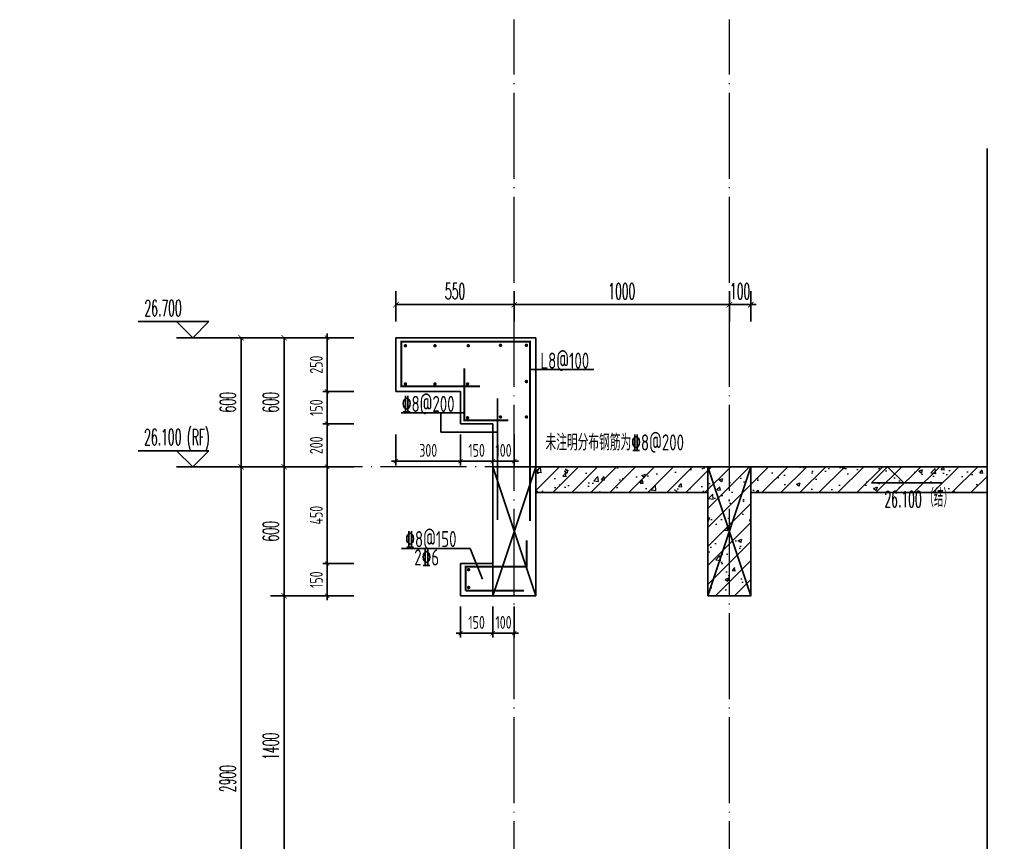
# Model space of a CAD drawing. Extents: x 826826 to 1642106, y -156213 to 399140.
# Drawn here: x 1585886 to 1590437, y 300519 to 304346 of the extents above; entities that cross this region are included whole.
import ezdxf

# ---------------------------------------------------------------- set-up
doc = ezdxf.new("R2010")
doc.units = 0
doc.header["$LTSCALE"] = 1000
doc.linetypes.add('DOTE', pattern=[2.42, 2, -0.2, 0.02, -0.2])
doc.layers.get('0').update_dxf_attribs({"linetype": 'CONTINUOUS'})
doc.layers.get('DEFPOINTS').update_dxf_attribs({"linetype": 'CONTINUOUS'})
for name, color, linetype in [('C-Sheet-图框', 101, 'CONTINUOUS'), ('DIM', 2, 'CONTINUOUS'), ('DIM_ELEV', 3, 'CONTINUOUS'), ('DIM_SYMB', 3, 'CONTINUOUS'), ('PUB_DIM', 3, 'CONTINUOUS'), ('PUB_TEXT', 2, 'CONTINUOUS'), ('REIN', 6, 'CONTINUOUS'), ('S-大样-砼线', 7, 'CONTINUOUS'), ('S-引出线', 40, 'CONTINUOUS'), ('TEXT', 2, 'CONTINUOUS'), ('WALL', 5, 'CONTINUOUS')]:
    doc.layers.add(name, color=color, linetype=linetype)
doc.layers.add('DOTE', color=251, linetype='DOTE', lineweight=9)
doc.layers.add('PUB_HATCH', color=8, linetype='CONTINUOUS', lineweight=9)
doc.styles.add('_TCH_DIM', font='SIMPLEX.shx', dxfattribs={"width": 0.7, "bigfont": 'GBCBIG.shx'})
doc.styles.add('_TCH_DIM_T3', font='SIMPLEX.shx', dxfattribs={"width": 0.494118, "bigfont": 'GBCBIG.shx'})
doc.styles.add('TSSD_DIMENSION', font='Tssdeng.shx', dxfattribs={"width": 0.7, "bigfont": 'tssdchn.shx'})
doc.styles.add('TSSD_REIN', font='tssdeng.shx', dxfattribs={"width": 0.7, "height": 300, "bigfont": 'tssdchn.shx'})
doc.styles.add('宋体', font='', dxfattribs={"height": 50})
doc.styles.get('宋体').set_extended_font_data('SimSun')
doc.dimstyles.new('_TCH_ARCH&&25', dxfattribs={"dimtxt": 74.375, "dimasz": 25, "dimexe": 62.5, "dimexo": 75, "dimgap": 25, "dimtad": 1, "dimdec": 0, "dimzin": 0, "dimdsep": 46, "dimtxsty": '_TCH_DIM_T3', "dimblk": 'ARCHTICK', "dimcen": 0.09, "dimclrt": 7, "dimazin": 0, "dimtfac": 1, "dimtdec": 0, "dimtix": 1, "dimtmove": 2, "dimatfit": 3, "dimldrblk": 'ARCHTICK', "dimfxl": 0, "dimtolj": 1, "dimtzin": 0, "dimarcsym": 0})
doc.dimstyles.new('TSSD_20_20', dxfattribs={"dimtxt": 60, "dimasz": 20, "dimexe": 20, "dimexo": 50, "dimgap": 20, "dimtad": 1, "dimdec": 0, "dimzin": 0, "dimdsep": 46, "dimtxsty": 'TSSD_DIMENSION', "dimblk": 'ARCHTICK', "dimblk1": 'ARCHTICK', "dimblk2": 'ARCHTICK', "dimcen": 0, "dimdle": 20, "dimclrt": 7, "dimadec": 0, "dimazin": 0, "dimtfac": 1, "dimtdec": 0, "dimtix": 1, "dimtmove": 2, "dimatfit": 3, "dimfxl": 0, "dimtolj": 1, "dimtzin": 0, "dimarcsym": 0})
pattern_1 = [(45, (689015.794, 456209.414), (-44.194174, 44.194174), []), (50, (689015.8, 456209.41), (179.315046, -15.688034), [18.75, -206.25]), (355, (689015.8, 456209.41), (-34.687833, 188.048033), [15, -165]), (100.4514, (689030.74, 456208.1), (144.627345, 172.359886), [15.935047, -175.285528]), (46.1842, (689015.8, 456259.41), (266.81026, -41.379754), [28.125, -309.375]), (96.6356, (689038.03, 456255.97), (233.66568, 243.52947), [23.90257, -262.92825]), (351.1842, (689015.8, 456259.41), (233.66549, 243.52965), [22.5, -247.5]), (21, (689040.8, 456246.91), (149.226763, -100.654723), [18.75, -206.25]), (326, (689040.8, 456246.91), (60.828833, 181.28751), [15, -165]), (71.4514, (689053.23, 456238.53), (210.055657, 80.632624), [15.935047, -175.285528]), (37.5, (689015.794, 456209.414), (3.039964, 83.2234635), [0, -163, 0, -167.5, 0, -165.625]), (7.5, (689015.79, 456209.41), (65.767384, 98.602928), [0, -95.5, 0, -159.25, 0, -63.125]), (327.5, (688960.044, 456209.414), (133.455609, -5.638718), [0, -62.5, 0, -195, 0, -258.75]), (317.5, (688935.04, 456209.41), (145.796542, 25.026246), [0, -81.25, 0, -129.5, 0, -183.75])]

# ---------------------------------------------------------------- blocks, each defined once
blk = doc.blocks.new('A$C351C53CB')
at = {"layer": 'C-Sheet-图框', "color": 0}
for p, q in [((-1026.8, 1088.8), (-244, 1088.8)), ((-1026.8, 1088.8), (-244, 1088.8)), ((-726.4, 1088.8), (-726.4, 263.8)), ((-1026.8, 951.3), (-244, 951.3)), ((-1026.8, 813.8), (-244, 813.8)), ((-1026.8, 676.3), (-244, 676.3)), ((-1026.8, 538.8), (-244, 538.8)), ((-1026.8, 401.3), (-244, 401.3))]:
    blk.add_line(p, q, dxfattribs=at)
at = {"layer": 'C-Sheet-图框', "color": 0, "const_width": 6}
blk.add_lwpolyline([(-1026.8, 263.8), (-244, 263.8), (-244, 1226.3), (-1026.8, 1226.3)], close=True, dxfattribs=at)
at = {"layer": 'DIM_ELEV'}
for p, q in [((-150, 6475), (-478, 6475)), ((-225, 6400), (-300, 6475)), ((-225, 6400), (-150, 6475)), ((200, 6400), (-300, 6400)), ((-150, 5875), (-478, 5875)), ((-225, 5800), (-300, 5875)), ((-225, 5800), (-150, 5875)), ((200, 5800), (-300, 5800)), ((-150, 75), (-478, 75)), ((-225, 0), (-300, 75)), ((-225, 0), (-150, 75)), ((200, 0), (-300, 0))]:
    blk.add_line(p, q, dxfattribs=at)
at = {"layer": 'DIM_ELEV', "color": 1}
for p, q in [((-150, 2975), (-478, 2975)), ((-225, 2900), (-300, 2975)), ((-225, 2900), (-150, 2975)), ((200, 2900), (-300, 2900))]:
    blk.add_line(p, q, dxfattribs=at)
at = {"layer": 'PUB_TEXT', "style": '_TCH_DIM'}
for s, height, width, p in [('26.700', 74.38, 0.494118, (-449.1, 6501.3)), ('26.100', 74.38, 0.494118, (-450.5, 5901.3)), ('(RF)', 74.38, 0.494118, (-251.8, 5900)), ('楼层', 84.4, 0.7, (-927.6, 978.3)), ('标高H（m）', 84.4, 0.7, (-623.1, 989.4)), ('4', 74.4, 0.494118, (-883.3, 840.1)), ('8.700', 74.38, 0.494118, (-560, 842)), ('5', 74.4, 0.494118, (-883.3, 702.6)), ('11.600', 74.38, 0.494118, (-560, 704.5)), ('6', 74.4, 0.494118, (-883.3, 565.1)), ('14.500', 74.38, 0.494118, (-560, 567)), ('7', 74.4, 0.494118, (-883.3, 427.6)), ('17.400', 74.38, 0.494118, (-560, 429.5)), ('8', 74.4, 0.494118, (-883.3, 290.1)), ('20.300', 74.38, 0.494118, (-560, 292)), ('(4~8F)', 74.38, 0.494118, (-424.8, 100)), ('H', 74.4, 0.494118, (-480.6, 101.2))]:
    blk.add_text(s, height=height, dxfattribs=dict(at, width=width)).set_placement(p)
at = {"layer": 'PUB_TEXT', "color": 1, "style": '_TCH_DIM', "width": 0.494118}
for s, p in [('23.200', (-449.1, 3001.3)), ('(9F)', (-243.7, 3000))]:
    blk.add_text(s, height=74.38, dxfattribs=at).set_placement(p)
at = {"layer": 'PUB_TEXT', "color": 2, "style": '宋体', "width": 0.8}
blk.add_text('标准层标高对应表', height=56.96, dxfattribs=at).set_placement((-990.8, 1128.7))
blk = doc.blocks.new('_ArchTick')
at = {"color": 0, "linetype": 'ByBlock', "const_width": 0.15}
blk.add_lwpolyline([(-0.5, -0.5), (0.5, 0.5)], dxfattribs=at)
blk = doc.blocks.new('*D1260')
at = {"layer": 'DEFPOINTS', "color": 0}
for p in [(1588186.2, 303020.5), (1587636.2, 302866.4), (1588186.2, 302866.4)]:
    blk.add_point(p, dxfattribs=at)
at = {"layer": 'PUB_DIM', "color": 0, "lineweight": -2}
for p, q in [((1587636.2, 302941.4), (1587636.2, 303083)), ((1588186.2, 302941.4), (1588186.2, 303083)), ((1587636.2, 303020.5), (1588186.2, 303020.5))]:
    blk.add_line(p, q, dxfattribs=at)
at = {"layer": 'PUB_DIM', "color": 0, "lineweight": -2, "xscale": 25, "yscale": 25, "zscale": 25, "rotation": 180}
blk.add_blockref('_ArchTick', (1587636.2, 303020.5), dxfattribs=at)
at = {"layer": 'PUB_DIM', "color": 0, "lineweight": -2, "xscale": 25, "yscale": 25, "zscale": 25}
blk.add_blockref('_ArchTick', (1588186.2, 303020.5), dxfattribs=at)
at = {"layer": 'PUB_DIM', "color": 7, "insert": (1587911.2, 303082.7), "char_height": 74.38, "attachment_point": 5, "style": '_TCH_DIM_T3'}
blk.add_mtext('\\A1;550', dxfattribs=at)
blk = doc.blocks.new('*D1261')
at = {"layer": 'DEFPOINTS', "color": 0}
for p in [(1589186.2, 303020.5), (1588186.2, 302866.4), (1589186.2, 302866.4)]:
    blk.add_point(p, dxfattribs=at)
at = {"layer": 'PUB_DIM', "color": 0, "lineweight": -2}
for p, q in [((1588186.2, 302941.4), (1588186.2, 303083)), ((1589186.2, 302941.4), (1589186.2, 303083)), ((1588186.2, 303020.5), (1589186.2, 303020.5))]:
    blk.add_line(p, q, dxfattribs=at)
at = {"layer": 'PUB_DIM', "color": 0, "lineweight": -2, "xscale": 25, "yscale": 25, "zscale": 25, "rotation": 180}
blk.add_blockref('_ArchTick', (1588186.2, 303020.5), dxfattribs=at)
at = {"layer": 'PUB_DIM', "color": 0, "lineweight": -2, "xscale": 25, "yscale": 25, "zscale": 25}
blk.add_blockref('_ArchTick', (1589186.2, 303020.5), dxfattribs=at)
at = {"layer": 'PUB_DIM', "color": 7, "insert": (1588686.2, 303082.7), "char_height": 74.38, "attachment_point": 5, "style": '_TCH_DIM_T3'}
blk.add_mtext('\\A1;1000', dxfattribs=at)
blk = doc.blocks.new('*D1262')
at = {"layer": 'DEFPOINTS', "color": 0}
for p in [(1589286.2, 303020.5), (1589186.2, 302866.4), (1589286.2, 302866.4)]:
    blk.add_point(p, dxfattribs=at)
at = {"layer": 'PUB_DIM', "color": 0, "lineweight": -2}
for p, q in [((1589186.2, 302941.4), (1589186.2, 303083)), ((1589286.2, 302941.4), (1589286.2, 303083)), ((1589186.2, 303020.5), (1589161.2, 303020.5)), ((1589186.2, 303020.5), (1589286.2, 303020.5)), ((1589286.2, 303020.5), (1589311.2, 303020.5))]:
    blk.add_line(p, q, dxfattribs=at)
at = {"layer": 'PUB_DIM', "color": 0, "lineweight": -2, "xscale": 25, "yscale": 25, "zscale": 25}
blk.add_blockref('_ArchTick', (1589186.2, 303020.5), dxfattribs=at)
at = {"layer": 'PUB_DIM', "color": 0, "lineweight": -2, "xscale": 25, "yscale": 25, "zscale": 25, "rotation": 180}
blk.add_blockref('_ArchTick', (1589286.2, 303020.5), dxfattribs=at)
at = {"layer": 'PUB_DIM', "color": 7, "insert": (1589236.2, 303082.7), "char_height": 74.38, "attachment_point": 5, "style": '_TCH_DIM_T3'}
blk.add_mtext('\\A1;100', dxfattribs=at)
blk = doc.blocks.new('*D1582')
at = {"layer": 'DEFPOINTS', "color": 0}
for p in [(1587936.2, 301666.4), (1588086.2, 301666.4), (1588086.2, 301492.7)]:
    blk.add_point(p, dxfattribs=at)
at = {"layer": 'DIM', "color": 0, "lineweight": -2}
for p, q in [((1587936.2, 301616.4), (1587936.2, 301472.7)), ((1588086.2, 301616.4), (1588086.2, 301472.7)), ((1587916.2, 301492.7), (1588106.2, 301492.7))]:
    blk.add_line(p, q, dxfattribs=at)
at = {"layer": 'DIM', "color": 0, "lineweight": -2, "xscale": 20, "yscale": 20, "zscale": 20, "rotation": 180}
blk.add_blockref('_ArchTick', (1587936.2, 301492.7), dxfattribs=at)
at = {"layer": 'DIM', "color": 0, "lineweight": -2, "xscale": 20, "yscale": 20, "zscale": 20}
blk.add_blockref('_ArchTick', (1588086.2, 301492.7), dxfattribs=at)
at = {"layer": 'DIM', "color": 7, "insert": (1588011.2, 301542.7), "char_height": 60, "attachment_point": 5, "style": 'TSSD_DIMENSION'}
blk.add_mtext('\\A1;150', dxfattribs=at)
blk = doc.blocks.new('*D1583')
at = {"layer": 'DEFPOINTS', "color": 0}
for p in [(1588086.2, 301666.4), (1588186.2, 301666.4), (1588186.2, 301492.7)]:
    blk.add_point(p, dxfattribs=at)
at = {"layer": 'DIM', "color": 0, "lineweight": -2}
for p, q in [((1588086.2, 301616.4), (1588086.2, 301472.7)), ((1588186.2, 301616.4), (1588186.2, 301472.7)), ((1588086.2, 301492.7), (1588066.2, 301492.7)), ((1588086.2, 301492.7), (1588186.2, 301492.7)), ((1588186.2, 301492.7), (1588206.2, 301492.7))]:
    blk.add_line(p, q, dxfattribs=at)
at = {"layer": 'DIM', "color": 0, "lineweight": -2, "xscale": 20, "yscale": 20, "zscale": 20}
blk.add_blockref('_ArchTick', (1588086.2, 301492.7), dxfattribs=at)
at = {"layer": 'DIM', "color": 0, "lineweight": -2, "xscale": 20, "yscale": 20, "zscale": 20, "rotation": 180}
blk.add_blockref('_ArchTick', (1588186.2, 301492.7), dxfattribs=at)
at = {"layer": 'DIM', "color": 7, "insert": (1588136.2, 301542.7), "char_height": 60, "attachment_point": 5, "style": 'TSSD_DIMENSION'}
blk.add_mtext('\\A1;100', dxfattribs=at)
blk = doc.blocks.new('*D1584')
at = {"layer": 'DEFPOINTS', "color": 0}
for p in [(1587636.2, 302466.4), (1587936.2, 302466.4), (1587936.2, 302292.7)]:
    blk.add_point(p, dxfattribs=at)
at = {"layer": 'DIM', "color": 0, "lineweight": -2}
for p, q in [((1587636.2, 302416.4), (1587636.2, 302272.7)), ((1587936.2, 302416.4), (1587936.2, 302272.7)), ((1587616.2, 302292.7), (1587956.2, 302292.7))]:
    blk.add_line(p, q, dxfattribs=at)
at = {"layer": 'DIM', "color": 0, "lineweight": -2, "xscale": 20, "yscale": 20, "zscale": 20, "rotation": 180}
blk.add_blockref('_ArchTick', (1587636.2, 302292.7), dxfattribs=at)
at = {"layer": 'DIM', "color": 0, "lineweight": -2, "xscale": 20, "yscale": 20, "zscale": 20}
blk.add_blockref('_ArchTick', (1587936.2, 302292.7), dxfattribs=at)
at = {"layer": 'DIM', "color": 7, "insert": (1587786.2, 302342.7), "char_height": 60, "attachment_point": 5, "style": 'TSSD_DIMENSION'}
blk.add_mtext('\\A1;300', dxfattribs=at)
blk = doc.blocks.new('*D1585')
at = {"layer": 'DEFPOINTS', "color": 0}
for p in [(1587936.2, 302466.4), (1588086.2, 302466.4), (1588086.2, 302292.7)]:
    blk.add_point(p, dxfattribs=at)
at = {"layer": 'DIM', "color": 0, "lineweight": -2}
for p, q in [((1587936.2, 302416.4), (1587936.2, 302272.7)), ((1588086.2, 302416.4), (1588086.2, 302272.7)), ((1587916.2, 302292.7), (1588106.2, 302292.7))]:
    blk.add_line(p, q, dxfattribs=at)
at = {"layer": 'DIM', "color": 0, "lineweight": -2, "xscale": 20, "yscale": 20, "zscale": 20, "rotation": 180}
blk.add_blockref('_ArchTick', (1587936.2, 302292.7), dxfattribs=at)
at = {"layer": 'DIM', "color": 0, "lineweight": -2, "xscale": 20, "yscale": 20, "zscale": 20}
blk.add_blockref('_ArchTick', (1588086.2, 302292.7), dxfattribs=at)
at = {"layer": 'DIM', "color": 7, "insert": (1588011.2, 302342.7), "char_height": 60, "attachment_point": 5, "style": 'TSSD_DIMENSION'}
blk.add_mtext('\\A1;150', dxfattribs=at)
blk = doc.blocks.new('*D1586')
at = {"layer": 'DEFPOINTS', "color": 0}
for p in [(1588086.2, 302466.4), (1588186.2, 302466.4), (1588186.2, 302292.7)]:
    blk.add_point(p, dxfattribs=at)
at = {"layer": 'DIM', "color": 0, "lineweight": -2}
for p, q in [((1588086.2, 302416.4), (1588086.2, 302272.7)), ((1588186.2, 302416.4), (1588186.2, 302272.7)), ((1588086.2, 302292.7), (1588066.2, 302292.7)), ((1588086.2, 302292.7), (1588186.2, 302292.7)), ((1588186.2, 302292.7), (1588206.2, 302292.7))]:
    blk.add_line(p, q, dxfattribs=at)
at = {"layer": 'DIM', "color": 0, "lineweight": -2, "xscale": 20, "yscale": 20, "zscale": 20}
blk.add_blockref('_ArchTick', (1588086.2, 302292.7), dxfattribs=at)
at = {"layer": 'DIM', "color": 0, "lineweight": -2, "xscale": 20, "yscale": 20, "zscale": 20, "rotation": 180}
blk.add_blockref('_ArchTick', (1588186.2, 302292.7), dxfattribs=at)
at = {"layer": 'DIM', "color": 7, "insert": (1588136.2, 302342.7), "char_height": 60, "attachment_point": 5, "style": 'TSSD_DIMENSION'}
blk.add_mtext('\\A1;100', dxfattribs=at)
blk = doc.blocks.new('*D1587')
at = {"layer": 'DEFPOINTS', "color": 0}
for p in [(1587316, 302866.4), (1587490.6, 302866.4), (1587490.6, 302616.4)]:
    blk.add_point(p, dxfattribs=at)
at = {"layer": 'DIM', "color": 0, "lineweight": -2}
for p, q in [((1587316, 302596.4), (1587316, 302886.4)), ((1587440.6, 302866.4), (1587296, 302866.4)), ((1587440.6, 302616.4), (1587296, 302616.4))]:
    blk.add_line(p, q, dxfattribs=at)
at = {"layer": 'DIM', "color": 0, "lineweight": -2, "xscale": 20, "yscale": 20, "zscale": 20}
for p, rotation in [((1587316, 302866.4), 90), ((1587316, 302616.4), 270)]:
    blk.add_blockref('_ArchTick', p, dxfattribs=dict(at, rotation=rotation))
at = {"layer": 'DIM', "color": 7, "insert": (1587266, 302741.4), "char_height": 60, "attachment_point": 5, "rotation": 90, "style": 'TSSD_DIMENSION'}
blk.add_mtext('\\A1;250', dxfattribs=at)
blk = doc.blocks.new('*D1588')
at = {"layer": 'DEFPOINTS', "color": 0}
for p in [(1587316, 302616.4), (1587490.6, 302616.4), (1587490.6, 302466.4)]:
    blk.add_point(p, dxfattribs=at)
at = {"layer": 'DIM', "color": 0, "lineweight": -2}
for p, q in [((1587440.6, 302616.4), (1587296, 302616.4)), ((1587316, 302446.4), (1587316, 302636.4)), ((1587440.6, 302466.4), (1587296, 302466.4))]:
    blk.add_line(p, q, dxfattribs=at)
at = {"layer": 'DIM', "color": 0, "lineweight": -2, "xscale": 20, "yscale": 20, "zscale": 20}
for p, rotation in [((1587316, 302616.4), 90), ((1587316, 302466.4), 270)]:
    blk.add_blockref('_ArchTick', p, dxfattribs=dict(at, rotation=rotation))
at = {"layer": 'DIM', "color": 7, "insert": (1587266, 302541.4), "char_height": 60, "attachment_point": 5, "rotation": 90, "style": 'TSSD_DIMENSION'}
blk.add_mtext('\\A1;150', dxfattribs=at)
blk = doc.blocks.new('*D1589')
at = {"layer": 'DEFPOINTS', "color": 0}
for p in [(1587316, 302466.4), (1587490.6, 302466.4), (1587490.6, 302266.4)]:
    blk.add_point(p, dxfattribs=at)
at = {"layer": 'DIM', "color": 0, "lineweight": -2}
for p, q in [((1587440.6, 302466.4), (1587296, 302466.4)), ((1587316, 302246.4), (1587316, 302486.4)), ((1587440.6, 302266.4), (1587296, 302266.4))]:
    blk.add_line(p, q, dxfattribs=at)
at = {"layer": 'DIM', "color": 0, "lineweight": -2, "xscale": 20, "yscale": 20, "zscale": 20}
for p, rotation in [((1587316, 302466.4), 90), ((1587316, 302266.4), 270)]:
    blk.add_blockref('_ArchTick', p, dxfattribs=dict(at, rotation=rotation))
at = {"layer": 'DIM', "color": 7, "insert": (1587266, 302366.4), "char_height": 60, "attachment_point": 5, "rotation": 90, "style": 'TSSD_DIMENSION'}
blk.add_mtext('\\A1;200', dxfattribs=at)
blk = doc.blocks.new('*D1590')
at = {"layer": 'DEFPOINTS', "color": 0}
for p in [(1587316, 302266.4), (1587490.6, 302266.4), (1587490.6, 301816.4)]:
    blk.add_point(p, dxfattribs=at)
at = {"layer": 'DIM', "color": 0, "lineweight": -2}
for p, q in [((1587316, 301796.4), (1587316, 302286.4)), ((1587440.6, 302266.4), (1587296, 302266.4)), ((1587440.6, 301816.4), (1587296, 301816.4))]:
    blk.add_line(p, q, dxfattribs=at)
at = {"layer": 'DIM', "color": 0, "lineweight": -2, "xscale": 20, "yscale": 20, "zscale": 20}
for p, rotation in [((1587316, 302266.4), 90), ((1587316, 301816.4), 270)]:
    blk.add_blockref('_ArchTick', p, dxfattribs=dict(at, rotation=rotation))
at = {"layer": 'DIM', "color": 7, "insert": (1587266, 302041.4), "char_height": 60, "attachment_point": 5, "rotation": 90, "style": 'TSSD_DIMENSION'}
blk.add_mtext('\\A1;450', dxfattribs=at)
blk = doc.blocks.new('*D1591')
at = {"layer": 'DEFPOINTS', "color": 0}
for p in [(1587316, 301816.4), (1587490.6, 301816.4), (1587490.6, 301666.4)]:
    blk.add_point(p, dxfattribs=at)
at = {"layer": 'DIM', "color": 0, "lineweight": -2}
for p, q in [((1587316, 301646.4), (1587316, 301836.4)), ((1587440.6, 301816.4), (1587296, 301816.4)), ((1587440.6, 301666.4), (1587296, 301666.4))]:
    blk.add_line(p, q, dxfattribs=at)
at = {"layer": 'DIM', "color": 0, "lineweight": -2, "xscale": 20, "yscale": 20, "zscale": 20}
for p, rotation in [((1587316, 301816.4), 90), ((1587316, 301666.4), 270)]:
    blk.add_blockref('_ArchTick', p, dxfattribs=dict(at, rotation=rotation))
at = {"layer": 'DIM', "color": 7, "insert": (1587266, 301741.4), "char_height": 60, "attachment_point": 5, "rotation": 90, "style": 'TSSD_DIMENSION'}
blk.add_mtext('\\A1;150', dxfattribs=at)
blk = doc.blocks.new('*D1606')
at = {"layer": 'DEFPOINTS', "color": 0}
for p in [(1587116, 301666.4), (1587416, 301666.4), (1587416, 300266.4)]:
    blk.add_point(p, dxfattribs=at)
at = {"layer": 'PUB_DIM', "color": 0, "lineweight": -2}
for p, q in [((1587341, 301666.4), (1587053.5, 301666.4)), ((1587116, 300266.4), (1587116, 301666.4)), ((1587341, 300266.4), (1587053.5, 300266.4))]:
    blk.add_line(p, q, dxfattribs=at)
at = {"layer": 'PUB_DIM', "color": 0, "lineweight": -2, "xscale": 25, "yscale": 25, "zscale": 25}
for p, rotation in [((1587116, 301666.4), 90), ((1587116, 300266.4), 270)]:
    blk.add_blockref('_ArchTick', p, dxfattribs=dict(at, rotation=rotation))
at = {"layer": 'PUB_DIM', "color": 7, "insert": (1587053.8, 300966.4), "char_height": 74.38, "attachment_point": 5, "rotation": 90, "style": '_TCH_DIM_T3'}
blk.add_mtext('\\A1;1400', dxfattribs=at)
blk = doc.blocks.new('*D1607')
at = {"layer": 'DEFPOINTS', "color": 0}
for p in [(1587116, 302266.4), (1587416, 302266.4), (1587416, 301666.4)]:
    blk.add_point(p, dxfattribs=at)
at = {"layer": 'PUB_DIM', "color": 0, "lineweight": -2}
for p, q in [((1587341, 302266.4), (1587053.5, 302266.4)), ((1587116, 301666.4), (1587116, 302266.4)), ((1587341, 301666.4), (1587053.5, 301666.4))]:
    blk.add_line(p, q, dxfattribs=at)
at = {"layer": 'PUB_DIM', "color": 0, "lineweight": -2, "xscale": 25, "yscale": 25, "zscale": 25}
for p, rotation in [((1587116, 302266.4), 90), ((1587116, 301666.4), 270)]:
    blk.add_blockref('_ArchTick', p, dxfattribs=dict(at, rotation=rotation))
at = {"layer": 'PUB_DIM', "color": 7, "insert": (1587053.8, 301966.4), "char_height": 74.38, "attachment_point": 5, "rotation": 90, "style": '_TCH_DIM_T3'}
blk.add_mtext('\\A1;600', dxfattribs=at)
blk = doc.blocks.new('*D1608')
at = {"layer": 'DEFPOINTS', "color": 0}
for p in [(1587116, 302866.4), (1587416, 302866.4), (1587416, 302266.4)]:
    blk.add_point(p, dxfattribs=at)
at = {"layer": 'PUB_DIM', "color": 0, "lineweight": -2}
for p, q in [((1587341, 302866.4), (1587053.5, 302866.4)), ((1587116, 302266.4), (1587116, 302866.4)), ((1587341, 302266.4), (1587053.5, 302266.4))]:
    blk.add_line(p, q, dxfattribs=at)
at = {"layer": 'PUB_DIM', "color": 0, "lineweight": -2, "xscale": 25, "yscale": 25, "zscale": 25}
for p, rotation in [((1587116, 302866.4), 90), ((1587116, 302266.4), 270)]:
    blk.add_blockref('_ArchTick', p, dxfattribs=dict(at, rotation=rotation))
at = {"layer": 'PUB_DIM', "color": 7, "insert": (1587053.8, 302566.4), "char_height": 74.38, "attachment_point": 5, "rotation": 90, "style": '_TCH_DIM_T3'}
blk.add_mtext('\\A1;600', dxfattribs=at)
blk = doc.blocks.new('*D1614')
at = {"layer": 'DEFPOINTS', "color": 0}
for p in [(1586916, 302266.4), (1587416, 302266.4), (1587416, 299366.4)]:
    blk.add_point(p, dxfattribs=at)
at = {"layer": 'PUB_DIM', "color": 0, "lineweight": -2}
for p, q in [((1587341, 302266.4), (1586853.5, 302266.4)), ((1586916, 299366.4), (1586916, 302266.4)), ((1587341, 299366.4), (1586853.5, 299366.4))]:
    blk.add_line(p, q, dxfattribs=at)
at = {"layer": 'PUB_DIM', "color": 0, "lineweight": -2, "xscale": 25, "yscale": 25, "zscale": 25}
for p, rotation in [((1586916, 302266.4), 90), ((1586916, 299366.4), 270)]:
    blk.add_blockref('_ArchTick', p, dxfattribs=dict(at, rotation=rotation))
at = {"layer": 'PUB_DIM', "color": 7, "insert": (1586853.8, 300816.4), "char_height": 74.38, "attachment_point": 5, "rotation": 90, "style": '_TCH_DIM_T3'}
blk.add_mtext('\\A1;2900', dxfattribs=at)
blk = doc.blocks.new('*D1615')
at = {"layer": 'DEFPOINTS', "color": 0}
for p in [(1586916, 302866.4), (1587416, 302866.4), (1587416, 302266.4)]:
    blk.add_point(p, dxfattribs=at)
at = {"layer": 'PUB_DIM', "color": 0, "lineweight": -2}
for p, q in [((1587341, 302866.4), (1586853.5, 302866.4)), ((1586916, 302266.4), (1586916, 302866.4)), ((1587341, 302266.4), (1586853.5, 302266.4))]:
    blk.add_line(p, q, dxfattribs=at)
at = {"layer": 'PUB_DIM', "color": 0, "lineweight": -2, "xscale": 25, "yscale": 25, "zscale": 25}
for p, rotation in [((1586916, 302866.4), 90), ((1586916, 302266.4), 270)]:
    blk.add_blockref('_ArchTick', p, dxfattribs=dict(at, rotation=rotation))
at = {"layer": 'PUB_DIM', "color": 7, "insert": (1586853.8, 302566.4), "char_height": 74.38, "attachment_point": 5, "rotation": 90, "style": '_TCH_DIM_T3'}
blk.add_mtext('\\A1;600', dxfattribs=at)
blk = doc.blocks.new('20210810.12293333')
at = {"layer": 'REIN', "const_width": 9}
for points in [[(366.8, 974.1), (1.3, 974.1), (1.3, 1182.5), (599, 1182.5), (599, 347.5)], [(447.9, 353.1), (447.9, 917.8)], [(299.3, 23.5), (299.3, 135.2), (583.1, 135.2), (583.1, 258.2)]]:
    blk.add_lwpolyline(points, dxfattribs=at)
at = {"layer": 'REIN', "const_width": 8}
for points in [[(15.6, 1162.9, 1), (23.6, 1162.9, 1)], [(153, 1162.9, 1), (161, 1162.9, 1)], [(307.9, 1162.9, 1), (315.9, 1162.9, 1)], [(457.7, 1165.1, 1), (465.7, 1165.1, 1)], [(578.4, 1165.1, 1), (586.4, 1165.1, 1)], [(578.4, 996.6, 1), (586.4, 996.6, 1)], [(15.6, 985.4, 1), (23.6, 985.4, 1)], [(153, 985.4, 1), (161, 985.4, 1)], [(304.5, 985.4, 1), (312.5, 985.4, 1)], [(304.5, 827.9, 1), (312.5, 827.9, 1)], [(457.7, 831.7, 1), (465.7, 831.7, 1)], [(578.4, 831.7, 1), (586.4, 831.7, 1)], [(309.5, 121.6, 1), (317.5, 121.6, 1)], [(309.5, 38.7, 1), (317.5, 38.7, 1)]]:
    blk.add_lwpolyline(points, format="xyb", close=True, dxfattribs=at)
at = {"layer": 'REIN'}
for points in [[(293.9, 1058.5, 9, 9, 0), (293.9, 815.8, 9, 9, 0), (498.4, 815.8, 9, 9, 0)], [(299.3, 23.5, 9, 9, 0), (571.8, 23.5, 9, 9, 0)]]:
    blk.add_lwpolyline(points, format="xyseb", dxfattribs=at)
at = {"layer": 'S-大样-砼线'}
for p, q in [((425.8, 600), (625.8, 0)), ((625.8, 600), (425.8, 0))]:
    blk.add_line(p, q, dxfattribs=at)
blk.add_lwpolyline([(625.8, 600), (425.8, 600), (425.8, 0), (625.8, 0)], close=True, dxfattribs=at)
at = {"layer": 'S-引出线'}
for p, q in [((595, 1052), (895.1, 1052)), ((0, 850.8), (293.9, 850.8)), ((183.6, 761.6), (183.6, 850.8)), ((447.9, 761.6), (183.6, 761.6))]:
    blk.add_line(p, q, dxfattribs=at)
blk.add_lwpolyline([(378.5, 78), (320.5, 219.5), (2, 219.5)], dxfattribs=at)
at = {"layer": 'TEXT', "style": 'TSSD_REIN', "width": 0.7}
for s, p in [('L8@100', (647.1, 1056.1)), ('%%1328@200', (3.1, 854.9)), ('未注明分布钢筋为%%1328@200', (670.8, 675.8)), ('%%1328@150', (19.1, 226.3)), ('2%%1326', (60.9, 141.1))]:
    blk.add_text(s, height=75, rotation=0, dxfattribs=at).set_placement(p)
blk = doc.blocks.new('20210810.15310965')
at = {"layer": 'S-大样-砼线'}
for p, q in [((0, 600), (200, 0)), ((200, 600), (0, 0))]:
    blk.add_line(p, q, dxfattribs=at)
blk.add_lwpolyline([(200, 600), (0, 600), (0, 0), (200, 0)], close=True, dxfattribs=at)

msp = doc.modelspace()

# ---------------------------------------------------------------- hatches: boundary and pattern name
at = {"layer": 'PUB_HATCH'}
h = msp.add_hatch(dxfattribs=at)
h.set_pattern_fill('钢筋混凝土', color=256, scale=25, style=0)
h.set_pattern_definition(pattern_1)
h.paths.add_polyline_path([(1588286.2, 302266.38), (1588286.2, 302146.38), (1589086.2, 302146.38), (1589186.2, 302186.38), (1589186.2, 302266.38)])
h = msp.add_hatch(dxfattribs=at)
h.set_pattern_fill('钢筋混凝土', color=256, scale=25, style=0)
h.set_pattern_definition(pattern_1)
h.paths.add_polyline_path([(1590384.73, 302266.38), (1589186.2, 302266.38), (1589186.2, 302186.38), (1589286.2, 302146.38), (1590384.73, 302146.38)])
h = msp.add_hatch(dxfattribs=at)
h.set_pattern_fill('钢筋混凝土', color=256, scale=25, style=0)
h.set_pattern_definition(pattern_1)
h.paths.add_polyline_path([(1589286.2, 301666.38), (1589286.2, 302146.38), (1589186.2, 302186.38), (1589086.2, 302146.38), (1589086.2, 301666.38)])

# ---------------------------------------------------------------- linework, layer by layer
at = {"layer": 'DIM_ELEV', "color": 3}
for p, q in [((1589921.93, 302266.38), (1589846.93, 302191.38)), ((1589921.93, 302266.38), (1589996.93, 302191.38)), ((1589846.93, 302191.38), (1590174.93, 302191.38))]:
    msp.add_line(p, q, dxfattribs=at)
at = {"layer": 'DIM_SYMB'}
msp.add_lwpolyline([(1590384.73, 303746.38), (1590384.73, 295084.51), (1590437.23, 295065.4), (1590332.23, 295046.88), (1590384.73, 295028.26), (1590384.73, 286366.38)], dxfattribs=at)
at = {"layer": 'DOTE', "color": 1, "linetype": 'DOTE', "ltscale": 0.2}
for p, q in [((1588186.2, 286666.38), (1588186.2, 304346.39)), ((1589186.2, 286666.38), (1589186.2, 304346.39)), ((1590384.73, 302266.39), (1587416.01, 302266.39))]:
    msp.add_line(p, q, dxfattribs=at)
at = {"layer": 'WALL'}
for p, q in [((1588286.2, 302866.37), (1587636.2, 302866.39)), ((1587636.2, 302866.39), (1587636.2, 302616.38)), ((1588286.2, 302266.38), (1588286.2, 302866.37)), ((1587636.2, 302616.38), (1587936.2, 302616.38)), ((1587936.2, 302616.38), (1587936.2, 302466.38)), ((1587936.2, 302466.38), (1588086.2, 302466.38)), ((1588086.2, 302466.38), (1588086.2, 301816.38)), ((1589186.2, 302266.38), (1588286.2, 302266.38)), ((1590384.73, 302266.38), (1589186.2, 302266.38)), ((1590384.73, 302146.38), (1590384.73, 302266.38)), ((1588286.2, 301666.38), (1588286.2, 302146.38)), ((1589086.2, 302146.38), (1588286.2, 302146.38)), ((1589086.2, 301666.38), (1589086.2, 302146.38)), ((1590384.73, 302146.38), (1589286.2, 302146.38)), ((1589286.2, 301666.38), (1589286.2, 302146.38)), ((1588086.2, 301816.38), (1587936.2, 301816.38)), ((1587936.2, 301816.38), (1587936.2, 301666.38)), ((1587936.2, 301666.38), (1588286.2, 301666.38)), ((1589086.2, 301666.38), (1589286.2, 301666.38))]:
    msp.add_line(p, q, dxfattribs=at)

# ---------------------------------------------------------------- block references
msp.add_blockref('A$C351C53CB', (1586916.01, 296466.38))
at = {"layer": 'S-大样-砼线'}
msp.add_blockref('20210810.15310965', (1589086.2, 301666.38), dxfattribs=at)
at = {"layer": 'TEXT'}
msp.add_blockref('20210810.12293333', (1587660.45, 301666.39), dxfattribs=at)

# ---------------------------------------------------------------- texts
at = {"layer": 'DIM_ELEV', "color": 7, "style": '_TCH_DIM'}
for s, height, width, p in [('26.100', 74.375, 0.494118, (1589907.38, 302078.86)), ('（结）', 84.397, 0.7, (1590092.88, 302078.86))]:
    msp.add_text(s, height=height, dxfattribs=dict(at, width=width)).set_placement(p)

# ---------------------------------------------------------------- dimensions: what is measured, and where the dimension line sits
at = {"layer": 'DIM'}
for p1, p2, distance, picture, middle in [((1587490.62, 302616.38), (1587490.62, 302866.38), 174.61, '*D1587', (1587266.01, 302741.38)), ((1587490.62, 302466.38), (1587490.62, 302616.38), 174.61, '*D1588', (1587266.01, 302541.38)), ((1587490.62, 302266.38), (1587490.62, 302466.38), 174.61, '*D1589', (1587266.01, 302366.38)), ((1587636.2, 302466.38), (1587936.2, 302466.38), -173.71, '*D1584', (1587786.2, 302342.67)), ((1587936.2, 302466.38), (1588086.2, 302466.38), -173.71, '*D1585', (1588011.2, 302342.67)), ((1588086.2, 302466.38), (1588186.2, 302466.38), -173.71, '*D1586', (1588136.2, 302342.67)), ((1587490.62, 301816.38), (1587490.62, 302266.38), 174.61, '*D1590', (1587266.01, 302041.38)), ((1587490.62, 301666.38), (1587490.62, 301816.38), 174.61, '*D1591', (1587266.01, 301741.38)), ((1587936.2, 301666.38), (1588086.2, 301666.38), -173.71, '*D1582', (1588011.2, 301542.67)), ((1588086.2, 301666.38), (1588186.2, 301666.38), -173.71, '*D1583', (1588136.2, 301542.67))]:
    dim = msp.add_aligned_dim(p1=p1, p2=p2, distance=distance, dimstyle='TSSD_20_20', dxfattribs=at)
    dim.commit()
    dim.dimension.update_dxf_attribs({"geometry": picture, "text_midpoint": middle})
at = {"layer": 'PUB_DIM'}
for p1, p2, distance, picture, middle in [((1587636.2, 302866.38), (1588186.2, 302866.38), 154.16, '*D1260', (1587911.2, 303082.73)), ((1588186.2, 302866.38), (1589186.2, 302866.38), 154.16, '*D1261', (1588686.2, 303082.73)), ((1589186.2, 302866.38), (1589286.2, 302866.38), 154.16, '*D1262', (1589236.2, 303082.73)), ((1587416.01, 302266.38), (1587416.01, 302866.38), 500, '*D1615', (1586853.82, 302566.38)), ((1587416.01, 302266.38), (1587416.01, 302866.38), 300, '*D1608', (1587053.82, 302566.38)), ((1587416.01, 299366.38), (1587416.01, 302266.38), 500, '*D1614', (1586853.82, 300816.38)), ((1587416.01, 301666.37), (1587416.01, 302266.38), 300, '*D1607', (1587053.82, 301966.38)), ((1587416.01, 300266.38), (1587416.01, 301666.37), 300, '*D1606', (1587053.82, 300966.38))]:
    dim = msp.add_aligned_dim(p1=p1, p2=p2, distance=distance, dimstyle='_TCH_ARCH&&25', dxfattribs=at)
    dim.commit()
    dim.dimension.update_dxf_attribs({"geometry": picture, "text_midpoint": middle})

doc.saveas('drawing.dxf')
